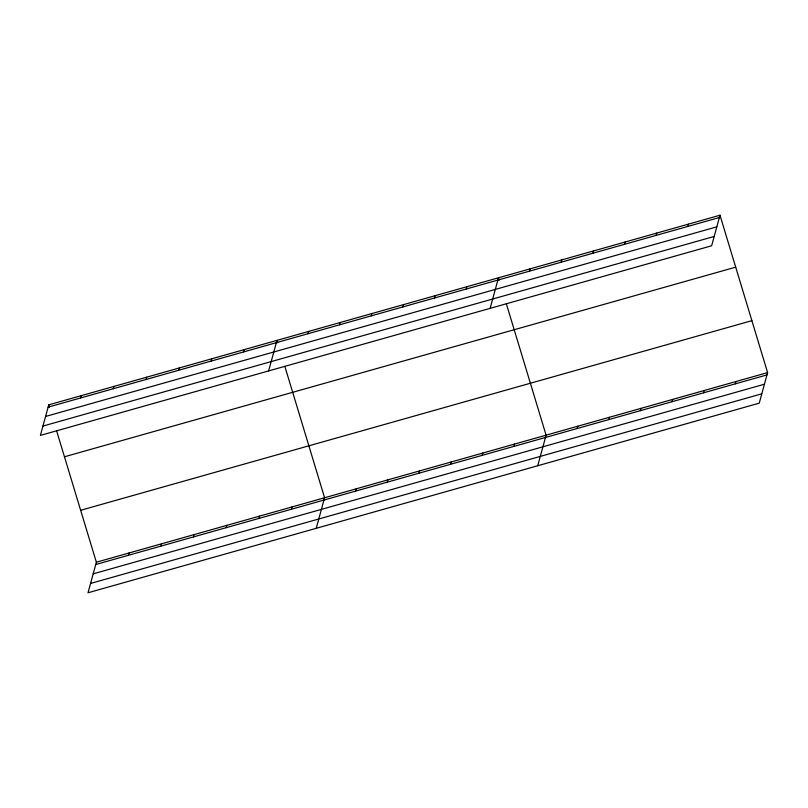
<?xml version="1.0" encoding="UTF-8"?>
<svg xmlns="http://www.w3.org/2000/svg" width="808" height="808" viewBox="0 0 808 808"><rect width="100%" height="100%" fill="white"/><g stroke="black" fill="none" stroke-linecap="round" stroke-linejoin="round"><path stroke-width="1.21" d="M48.763 404.838L40.4 435.401L711.636 245.773L719.989 215.221L48.763 404.838L49.47 407.202M80.729 397.93L81.366 395.637M113.332 388.729L113.968 386.426M145.935 379.518L146.571 377.215M56.61 430.816L96.364 562.227L88.011 592.779L759.237 403.162L767.6 372.599L719.989 215.221M178.538 370.306L179.174 368.004M128.341 555.318L128.967 553.015M211.141 361.095L211.777 358.792M160.944 546.107L161.57 543.804M243.743 351.884L244.38 349.581M193.546 536.896L194.173 534.593M268.62 370.923L276.982 340.37L277.689 342.733M226.149 527.685L226.775 525.382M307.989 333.734L308.626 331.431M258.752 518.473L259.378 516.171M339.633 324.796L340.269 322.493M291.355 509.262L291.981 506.969M371.276 315.857L371.912 313.555M316.231 528.311L324.584 497.758L284.83 366.337M402.919 306.919L403.556 304.616M355.601 491.113L356.227 488.82M434.573 297.98L435.199 295.678M387.244 482.174L387.87 479.871M466.216 289.042L466.842 286.739M418.887 473.236L419.514 470.933M490.123 308.353L498.486 277.8L499.203 280.154M450.531 464.297L451.157 461.994M529.503 271.155L530.129 268.862M482.174 455.359L482.8 453.056M561.146 262.216L561.772 259.913M513.817 446.42L514.443 444.117M592.789 253.278L593.415 250.975M537.734 465.731L546.097 435.179L506.343 303.768M624.433 244.339L625.059 242.036M577.104 428.543L577.74 426.24M656.076 235.401L656.702 233.098M608.747 419.604L609.384 417.302M687.719 226.462L688.345 224.159M640.39 410.666L641.027 408.363M672.034 401.728L672.67 399.425M703.687 392.789L704.313 390.486M735.33 383.84L735.957 381.548M48.127 407.141L719.362 217.524M45.581 416.463L716.817 226.846M42.955 426.069L714.181 236.451M64.468 456.783L735.704 267.155M80.659 510.292L751.895 320.665M96.364 562.227L767.6 372.599M95.738 564.529L766.974 374.902M93.183 573.852L764.418 384.224M90.557 583.457L761.793 393.829"/></g></svg>
